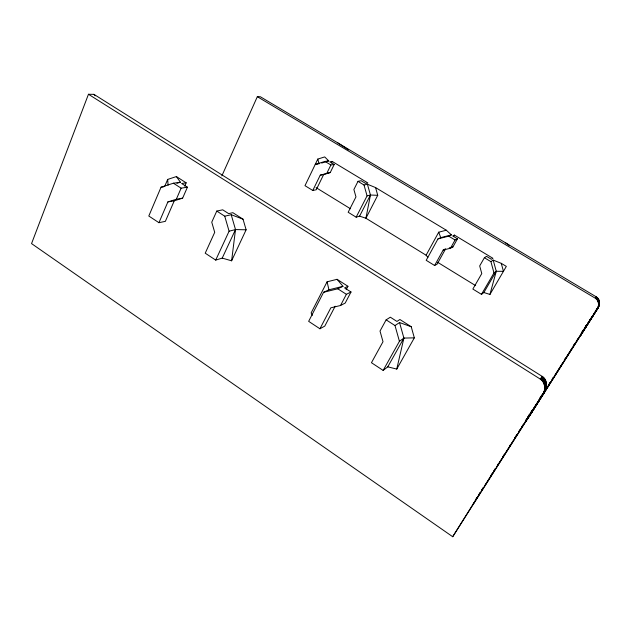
<?xml version="1.0" encoding="UTF-8"?>
<svg xmlns="http://www.w3.org/2000/svg" width="631" height="631" viewBox="0 0 631 631"><rect width="100%" height="100%" fill="white"/><g stroke="black" fill="none" stroke-linecap="round" stroke-linejoin="round"><path stroke-width="0.95" d="M580.867 335.093L581.048 333.988M581.569 333.98L582.326 331.638L581.861 333.531M526.601 419.213L526.404 420.601L527.311 418.093L527.366 419.079M528.762 416.87L529.078 414.835M582.137 332.797L582.531 331.661L582.137 331.938M88.466 94.271L93.948 94.35L542.132 376.352C548.631 380.572 547.03 390.21 542.439 395.266C545.76 390.376 545.641 382.496 540.27 379.081L88.466 94.271L31.55 243.598L452.703 536.729L480.199 492.795M583.872 329.532L529.732 415.64L596.863 309.837C599.229 306.366 599.347 300.664 595.412 298.274L257.33 96.693L221.875 175.852M583.943 329.942C584.401 328.144 583.541 331.078 583.943 329.942L598.417 307.258L583.32 331.228L597.778 308.393C600.136 304.947 600.255 299.275 596.342 296.901L260.311 96.732L257.33 96.693M529.756 414.236L529.393 415.742L545.129 390.841L527.816 418.408M582.303 332.537L583.446 330.889L583.36 329.587M525.804 420.001L526.388 419.954L526.065 421.177M581.553 332.86C581.332 335.724 581.75 331.732 581.679 333.783M583.17 331.464L583.525 329.737L583.068 331.59M581.143 334.659L581.277 333.925M583.636 329.918L583.667 329.516M527.303 418.519L527.784 416.878M581.963 333.065L452.703 536.729M525.631 421.808L525.733 421.295L472.848 504.674M582.934 331.535L583.044 330.849L582.531 332.466M529.101 415.679L529.63 414.843L528.573 417.209L528.936 415.939M583.983 329.366L584.03 328.948M527.177 419.37L527.524 418.164L526.601 420.293M231.609 260.8L235.505 229.566L231.206 214.729L224.731 216.181L216.78 211.07L211.756 222.183L214.714 232.342L205.217 253.189L215.707 260.098L222.215 258.111L231.609 260.8L246.114 229.802L243.045 219.194L232.871 212.694L228.659 213.625L222.727 209.823L216.78 211.07M527.745 417.809L528.754 416.223L528.376 417.485L528.1 417.959L528.439 416.31M580.788 335.187L581.222 334.501M528.36 417.548L529.354 414.867L529.023 415.387M582.271 332.876L582.689 331.709L582.161 332.237M529.504 414.63L529.015 416.342M529.63 414.843L529.125 416.302M367.416 184.236L375.579 187.588L377.732 195.31L365.917 218.247L359.591 216.133L356.152 217.182L348.17 212.268L355.963 196.896L353.888 189.513L357.998 181.357L364.016 185.001L367.416 184.236L370.444 195.034L365.917 218.247L426.099 255.216L427.873 257.385M582.342 332.245L582.697 331.046M527.5 418.913L528.226 416.649L527.966 417.47M387.765 366.848L396.757 369.08L403.895 338.082L399.533 322.544L395.006 325.557L386.133 319.854L380.012 331.062L383.009 341.71L371.454 362.715L383.143 370.421L387.765 366.848L403.895 338.082L414.33 337.853L411.231 326.74L399.896 319.499L396.946 321.439L390.337 317.196L386.133 319.854M583.162 330.959L582.831 331.969M528.754 416.752L528.944 416.223L527.902 418.235L528.447 417.012M583.785 330.194C583.241 331.732 584.33 328.68 583.596 330.754M581.001 334.88L581.435 334.075M528.754 416.223L528.226 417.722M483.859 292.532L489.94 294.432L496.258 271.283L493.213 260.114L490.91 261.652L484.395 257.716L479.686 265.927L481.776 273.57L472.856 289.053L481.485 294.361L483.859 292.532L496.258 271.283L503.443 271.33L501.266 263.34L493.213 260.114M529.448 415.427L528.873 416.697M580.812 335.053L581.269 334.32M528.518 417.265L528.573 416.515M525.883 421.461L526.128 419.97L525.891 420.333L526.514 420.285M583.446 330.889L583.762 329.721L583.352 330.352M525.702 421.563L527.871 417.927M164.667 186.468L167.672 179.425L176.38 176.57L180.419 182.201L173.399 183.211L161.039 187.218L148.798 216.015L158.941 222.696L165.369 221.347L174.274 200.792L182.635 198.158L187.415 187.194L181.641 183.495L186.177 182.832L184.717 186.184M158.941 222.696L167.885 201.912L176.317 199.254L182.635 198.158M544.727 391.63L528.739 416.949L529.235 415.995M176.317 199.254L181.121 188.172L187.415 187.194M582.768 332.095L583.005 331.204M215.707 260.098L229.092 231.206L224.731 216.181M222.215 258.111L235.505 229.566L246.114 229.802M583.549 330.731L582.981 331.748M583.636 330.589L583.249 331.338M529.054 416.421L529.322 415.853M321.684 163.066L328.704 160.889L324.697 156.922L317.811 159.075L304.994 185.68L312.787 190.475L316.226 189.757L323.656 174.542L330.25 172.539L334.209 164.47L329.792 161.804L332.206 161.449L367.849 182.935L365.625 183.424L361.121 180.703L357.998 181.357M312.787 190.475L320.264 175.142L330.25 172.539M331.48 162.932L332.206 161.449M326.897 173.115L330.881 164.983L334.209 164.47M540.254 399.107L540.365 398.437M356.152 217.182L367.068 195.894L364.016 185.001M346.174 289.661L347.941 286.277L337.057 279.312L327.087 281.812L311.13 312.937L312.424 315.319M337.057 279.312L342.98 286.316L328.94 289.787L323.585 292.287L308.662 321.345L319.941 328.775L324.799 326.093L335.164 306.216M359.591 216.133L370.444 195.034L377.732 195.31M319.941 328.775L330.841 307.81L340.519 305.507L345.196 303.069L351.01 292.003L344.581 287.886L347.941 286.277M340.519 305.507L346.38 294.314L351.01 292.003M525.702 421.745L526.017 421.208M426.099 255.216L438.719 232.192L446.298 230.212L451.378 234.882L448.696 236.152L437.961 238.92L426.201 260.319L434.617 265.501L437.141 264.113L445.652 248.78L443.183 250.05L434.617 265.501M453.586 236.593L454.415 235.103L492.921 258.308L491.407 259.302L486.533 256.36L484.395 257.716M443.183 250.05L450.502 248.204L455.069 240.001L457.451 238.818L452.679 235.939L454.415 235.103M450.502 248.204L452.916 246.95L457.451 238.818M383.143 370.421L399.431 341.308L403.895 338.082M396.757 369.08L414.33 337.853M481.485 294.361L493.986 272.923L496.258 271.283M489.94 294.432L506.33 266.392L501.266 263.34M532.54 409.811L530.979 412.28L532.588 409.811M539.805 398.271L541.366 395.795M531.357 412.106L530.324 413.739L534.512 407.2L532.39 410.465M535.482 405.559L537.028 403.114M538.062 401.474L540.12 398.208M541.153 396.576L542.699 394.123M545.791 389.217L543.969 392.072M583.525 329.737L583.572 330.313M529.086 415.995L545.484 390.037L535.553 405.567M586.806 324.555L585.245 327.016L586.869 324.515M583.304 330.731L598.677 306.666L597.762 308.102M586.215 325.833L584.669 328.278L586.791 324.981M587.761 323.387L591.878 316.865M593.424 314.427L594.457 312.795M596.516 309.537L597.541 307.904M583.47 330.691L598.906 306.067L594.165 313.473M475.466 499.87L477.036 497.394M478.598 494.917L480.167 492.448M481.737 489.971L483.307 487.495M490.626 475.955L492.196 473.479M493.765 471.002L495.335 468.533M497.425 465.228L498.474 463.58M502.655 456.986L504.224 454.509M509.454 446.267L510.495 444.61M514.683 438.017L516.773 434.72M518.863 431.423L519.905 429.774M521.474 427.297L523.044 424.821M481.248 491.139L483.338 487.842M484.387 486.193L495.374 468.865M496.423 467.216L501.653 458.966M502.702 457.317L513.689 439.988M514.73 438.34L516.828 435.035M518.398 432.558L525.718 421.011M526.207 420.901L526.388 419.954M542.865 393.87L543.914 392.214M549.151 383.948L550.2 382.299M552.299 378.994L553.348 377.338M564.359 359.978L565.4 358.321M573.263 345.922L574.841 343.445M540.317 398.224L550.279 382.512M551.849 380.028L553.426 377.551M554.996 375.066L562.868 362.667M564.437 360.183L566.015 357.706M567.064 356.05L569.162 352.745M570.211 351.088L572.309 347.776M573.358 346.127L575.456 342.814M577.026 340.338L578.603 337.853M543.654 392.9L545.484 390.037M596.863 309.837L598.117 307.833M544.214 391.22L546.036 388.38M598.18 306.887L599.087 305.459M597.991 307.502L598.906 306.067M544.569 389.524L546.383 386.693M598.44 305.656L599.347 304.237M544.419 390.376L546.241 387.537M598.33 306.272L599.245 304.852M589.528 320.374L590.584 318.718M595.372 311.257L596.965 308.772M587.84 323.34L593.108 315.114M534.702 406.514L535.758 404.865M539.978 398.279L542.621 394.162M544.656 388.664L546.47 385.849M598.511 305.041L599.418 303.629M544.687 387.813L546.501 384.997M598.543 304.426L599.45 303.022M544.585 386.148L546.399 383.356M598.472 303.235L599.387 301.839M544.663 386.969L546.478 384.169M598.527 303.826L599.442 302.423M544.443 385.336L546.265 382.544M598.385 302.659L599.292 301.263M544.245 384.547L546.075 381.763M598.243 302.099L599.158 300.703M544.001 383.79L545.823 381.014M598.07 301.555L598.985 300.167M543.701 383.056L545.531 380.288M597.865 301.042L598.78 299.654M543.354 382.362L545.184 379.602M597.612 300.553L598.535 299.165M542.952 381.7L544.782 378.947M597.328 300.088L598.243 298.708M542.494 381.077L544.34 378.332M597.005 299.654L597.928 298.274M542.005 380.509L543.851 377.764M596.65 299.252L597.573 297.879M541.469 379.98L543.315 377.243M596.263 298.889L597.194 297.516M540.885 379.507L542.739 376.77M595.853 298.558L596.776 297.193M540.27 379.081L542.132 376.352M595.412 298.274L596.342 296.901M323.585 292.287L337.774 288.793L342.98 286.316M437.961 238.92L440.73 237.627L451.378 234.882M176.917 183.337L180.419 182.201M328.704 160.889L324.989 161.418L315.255 164.446L318.103 164.028M229.092 231.206L235.505 229.566M367.068 195.894L370.444 195.034M449.28 247.865L452.916 246.95M581.419 333.413L581.979 333.302M581.356 333.168L581.814 333.089M167.885 201.912L174.274 200.792M320.264 175.142L323.656 174.542M161.039 187.218L163.713 186.823M399.533 322.544L411.231 326.74M231.206 214.729L243.045 219.194M375.579 187.588L446.298 230.212M324.989 161.418L330.881 164.983M448.696 236.152L455.069 240.001M316.06 187.62L350.497 208.774M437.606 262.283L475.656 285.654M176.38 176.57L186.177 182.832M173.399 183.211L181.121 188.172M337.774 288.793L346.38 294.314M337.908 142.961L348.564 149.926M505.581 242.832L509.509 245.735M93.948 94.35L95.234 95.809M438.719 232.192L440.73 237.627M395.006 325.557L399.431 341.308M490.91 261.652L493.986 272.923M317.811 159.075L319.049 163.886M327.087 281.812L328.94 289.787M167.672 179.425L168.098 185.206M529.851 414.07L529.725 414.685L529.851 414.07"/></g></svg>
